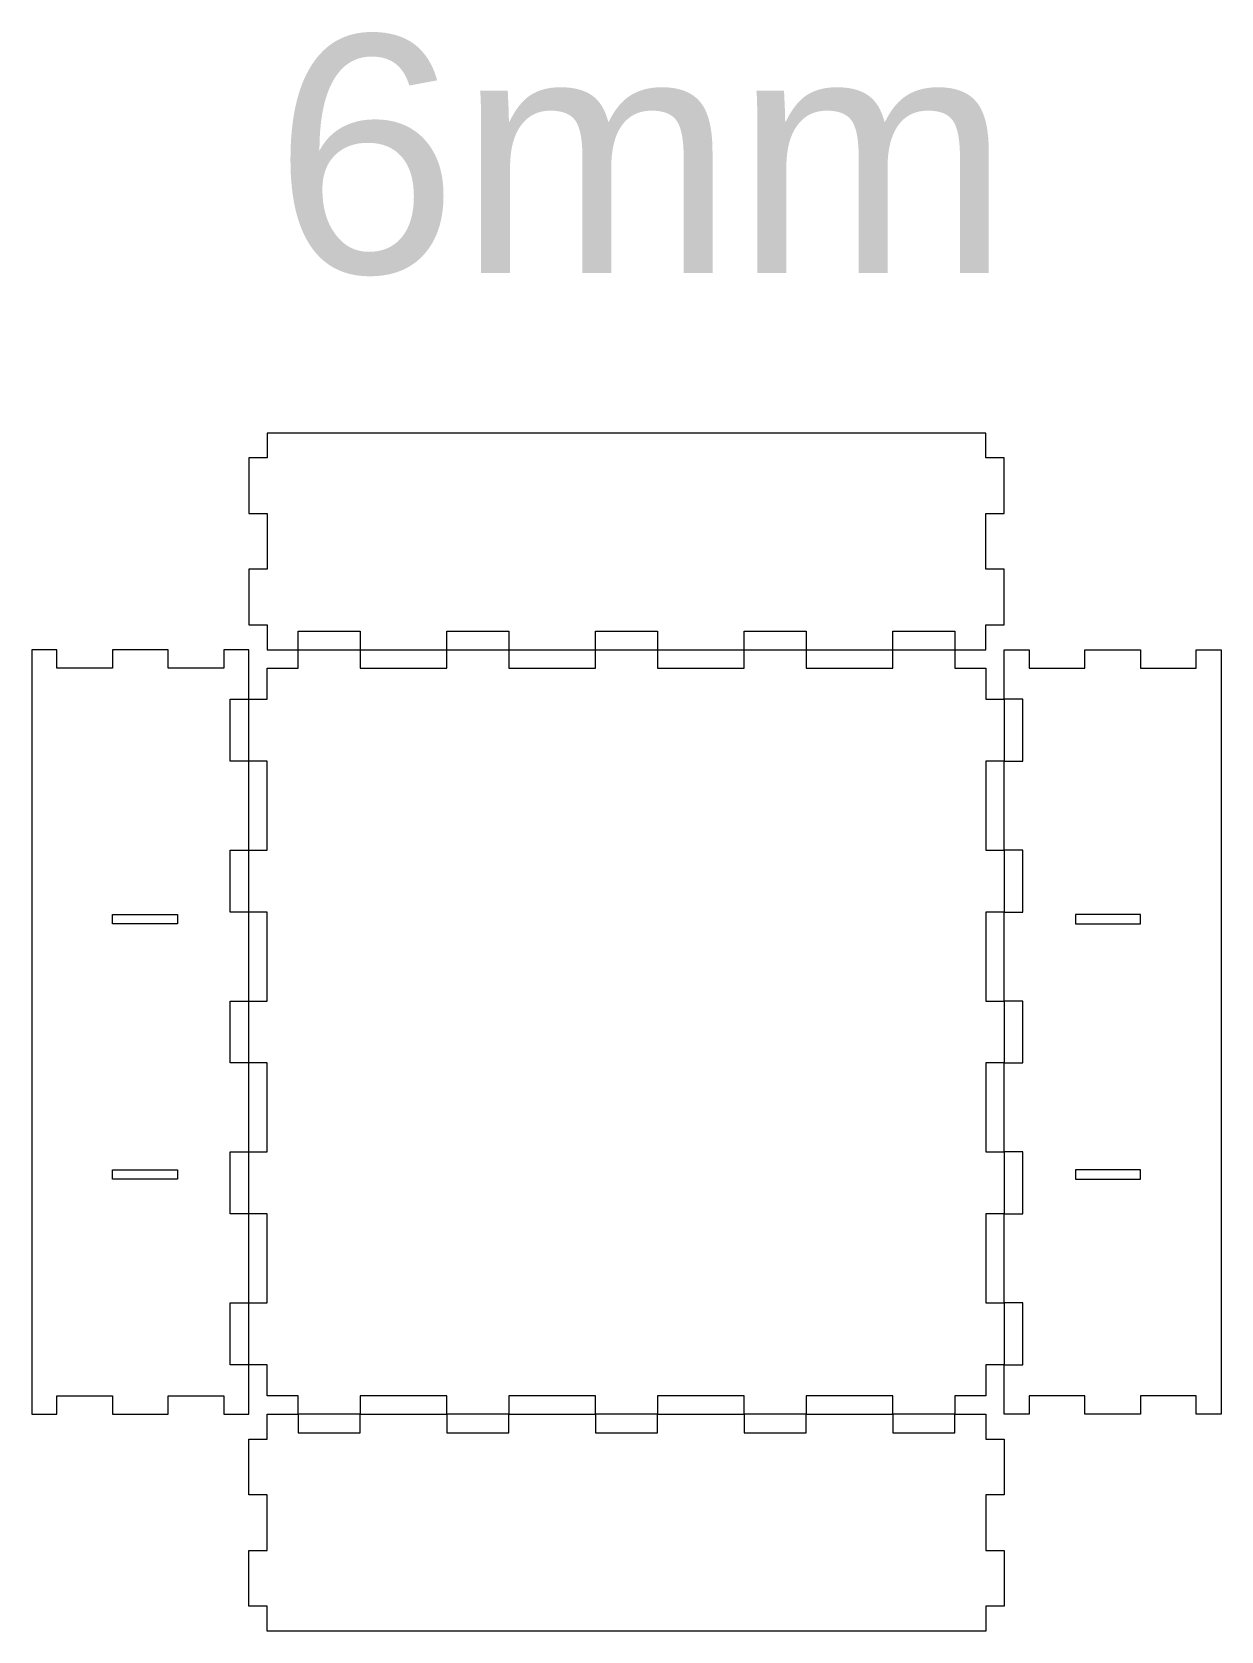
# Model space of a CAD drawing. Header units: millimetres. Extents: x -489 to 490, y -557 to 259.
# Drawn here: x -489 to -105, y -258 to 259 of the extents above; entities that cross this region are included whole.
import ezdxf

# ---------------------------------------------------------------- set-up
doc = ezdxf.new("R2010")
doc.units = ezdxf.units.MM
doc.header["$MEASUREMENT"] = 0
doc.layers.add('Layer 1', color=7, linetype='Continuous')
doc.styles.add('0', font='arial.ttf', dxfattribs={"height": 1})

msp = doc.modelspace()

# ---------------------------------------------------------------- linework, layer by layer
at = {"layer": 'Layer 1', "color": 230, "lineweight": 20}
for points, knots in [([(-174.7886, 121.3504), (-174.7886, 121.3504), (-174.7886, 103.3504), (-174.7886, 103.3504), (-174.7886, 103.3504), (-174.7886, 103.3504), (-180.7886, 103.3504), (-180.7886, 103.3504), (-180.7886, 103.3504), (-180.7886, 103.3504), (-180.7886, 85.3504), (-180.7886, 85.3504), (-180.7886, 85.3504), (-180.7886, 85.3504), (-174.7886, 85.3504), (-174.7886, 85.3504), (-174.7886, 85.3504), (-174.7886, 85.3504), (-174.7886, 67.3504), (-174.7886, 67.3504), (-174.7886, 67.3504), (-174.7886, 67.3504), (-180.7886, 67.3504), (-180.7886, 67.3504), (-180.7886, 67.3504), (-180.7886, 67.3504), (-180.7886, 59.3504), (-180.7886, 59.3504), (-180.7886, 59.3504), (-180.7886, 59.3504), (-190.7886, 59.3504), (-190.7886, 59.3504), (-190.7886, 59.3504), (-190.7886, 59.3504), (-190.7886, 65.3504), (-190.7886, 65.3504), (-190.7886, 65.3504), (-190.7886, 65.3504), (-210.7886, 65.3504), (-210.7886, 65.3504), (-210.7886, 65.3504), (-210.7886, 65.3504), (-210.7886, 59.3504), (-210.7886, 59.3504), (-210.7886, 59.3504), (-210.7886, 59.3504), (-238.7886, 59.3504), (-238.7886, 59.3504), (-238.7886, 59.3504), (-238.7886, 59.3504), (-238.7886, 65.3504), (-238.7886, 65.3504), (-238.7886, 65.3504), (-238.7886, 65.3504), (-258.7886, 65.3504), (-258.7886, 65.3504), (-258.7886, 65.3504), (-258.7886, 65.3504), (-258.7886, 59.3504), (-258.7886, 59.3504), (-258.7886, 59.3504), (-258.7886, 59.3504), (-286.7886, 59.3504), (-286.7886, 59.3504), (-286.7886, 59.3504), (-286.7886, 59.3504), (-286.7886, 65.3504), (-286.7886, 65.3504), (-286.7886, 65.3504), (-286.7886, 65.3504), (-306.7886, 65.3504), (-306.7886, 65.3504), (-306.7886, 65.3504), (-306.7886, 65.3504), (-306.7886, 59.3504), (-306.7886, 59.3504), (-306.7886, 59.3504), (-306.7886, 59.3504), (-334.7886, 59.3504), (-334.7886, 59.3504), (-334.7886, 59.3504), (-334.7886, 59.3504), (-334.7886, 65.3504), (-334.7886, 65.3504), (-334.7886, 65.3504), (-334.7886, 65.3504), (-354.7886, 65.3504), (-354.7886, 65.3504), (-354.7886, 65.3504), (-354.7886, 65.3504), (-354.7886, 59.3504), (-354.7886, 59.3504), (-354.7886, 59.3504), (-354.7886, 59.3504), (-382.7886, 59.3504), (-382.7886, 59.3504), (-382.7886, 59.3504), (-382.7886, 59.3504), (-382.7886, 65.3504), (-382.7886, 65.3504), (-382.7886, 65.3504), (-382.7886, 65.3504), (-402.7886, 65.3504), (-402.7886, 65.3504), (-402.7886, 65.3504), (-402.7886, 65.3504), (-402.7886, 59.3504), (-402.7886, 59.3504), (-402.7886, 59.3504), (-402.7886, 59.3504), (-412.7886, 59.3504), (-412.7886, 59.3504), (-412.7886, 59.3504), (-412.7886, 59.3504), (-412.7886, 67.3504), (-412.7886, 67.3504), (-412.7886, 67.3504), (-412.7886, 67.3504), (-418.7886, 67.3504), (-418.7886, 67.3504), (-418.7886, 67.3504), (-418.7886, 67.3504), (-418.7886, 85.3504), (-418.7886, 85.3504), (-418.7886, 85.3504), (-418.7886, 85.3504), (-412.7886, 85.3504), (-412.7886, 85.3504), (-412.7886, 85.3504), (-412.7886, 85.3504), (-412.7886, 103.3504), (-412.7886, 103.3504), (-412.7886, 103.3504), (-412.7886, 103.3504), (-418.7886, 103.3504), (-418.7886, 103.3504), (-418.7886, 103.3504), (-418.7886, 103.3504), (-418.7886, 121.3504), (-418.7886, 121.3504), (-418.7886, 121.3504), (-418.7886, 121.3504), (-412.7886, 121.3504), (-412.7886, 121.3504), (-412.7886, 121.3504), (-412.7886, 121.3504), (-412.7886, 129.3504), (-412.7886, 129.3504), (-412.7886, 129.3504), (-412.7886, 129.3504), (-180.7886, 129.3504), (-180.7886, 129.3504), (-180.7886, 129.3504), (-180.7886, 129.3504), (-180.7886, 121.3504), (-180.7886, 121.3504), (-180.7886, 121.3504), (-180.7886, 121.3504), (-174.7886, 121.3504), (-174.7886, 121.3504)], [0, 0, 0, 0, 0.02439024, 0.02439024, 0.02439024, 0.02439024, 0.04878049, 0.04878049, 0.04878049, 0.04878049, 0.07317073, 0.07317073, 0.07317073, 0.07317073, 0.09756098, 0.09756098, 0.09756098, 0.09756098, 0.12195122, 0.12195122, 0.12195122, 0.12195122, 0.14634146, 0.14634146, 0.14634146, 0.14634146, 0.17073171, 0.17073171, 0.17073171, 0.17073171, 0.19512195, 0.19512195, 0.19512195, 0.19512195, 0.2195122, 0.2195122, 0.2195122, 0.2195122, 0.24390244, 0.24390244, 0.24390244, 0.24390244, 0.26829268, 0.26829268, 0.26829268, 0.26829268, 0.29268293, 0.29268293, 0.29268293, 0.29268293, 0.31707317, 0.31707317, 0.31707317, 0.31707317, 0.34146341, 0.34146341, 0.34146341, 0.34146341, 0.36585366, 0.36585366, 0.36585366, 0.36585366, 0.3902439, 0.3902439, 0.3902439, 0.3902439, 0.41463415, 0.41463415, 0.41463415, 0.41463415, 0.43902439, 0.43902439, 0.43902439, 0.43902439, 0.46341463, 0.46341463, 0.46341463, 0.46341463, 0.48780488, 0.48780488, 0.48780488, 0.48780488, 0.51219512, 0.51219512, 0.51219512, 0.51219512, 0.53658537, 0.53658537, 0.53658537, 0.53658537, 0.56097561, 0.56097561, 0.56097561, 0.56097561, 0.58536585, 0.58536585, 0.58536585, 0.58536585, 0.6097561, 0.6097561, 0.6097561, 0.6097561, 0.63414634, 0.63414634, 0.63414634, 0.63414634, 0.65853659, 0.65853659, 0.65853659, 0.65853659, 0.68292683, 0.68292683, 0.68292683, 0.68292683, 0.70731707, 0.70731707, 0.70731707, 0.70731707, 0.73170732, 0.73170732, 0.73170732, 0.73170732, 0.75609756, 0.75609756, 0.75609756, 0.75609756, 0.7804878, 0.7804878, 0.7804878, 0.7804878, 0.80487805, 0.80487805, 0.80487805, 0.80487805, 0.82926829, 0.82926829, 0.82926829, 0.82926829, 0.85365854, 0.85365854, 0.85365854, 0.85365854, 0.87804878, 0.87804878, 0.87804878, 0.87804878, 0.90243902, 0.90243902, 0.90243902, 0.90243902, 0.92682927, 0.92682927, 0.92682927, 0.92682927, 0.95121951, 0.95121951, 0.95121951, 0.95121951, 1, 1, 1, 1]), ([(-488.7886, -187.6496), (-488.7886, -187.6496), (-488.7886, 59.3504), (-488.7886, 59.3504), (-488.7886, 59.3504), (-488.7886, 59.3504), (-480.7886, 59.3504), (-480.7886, 59.3504), (-480.7886, 59.3504), (-480.7886, 59.3504), (-480.7886, 53.3504), (-480.7886, 53.3504), (-480.7886, 53.3504), (-480.7886, 53.3504), (-462.7886, 53.3504), (-462.7886, 53.3504), (-462.7886, 53.3504), (-462.7886, 53.3504), (-462.7886, 59.3504), (-462.7886, 59.3504), (-462.7886, 59.3504), (-462.7886, 59.3504), (-444.7886, 59.3504), (-444.7886, 59.3504), (-444.7886, 59.3504), (-444.7886, 59.3504), (-444.7886, 53.3504), (-444.7886, 53.3504), (-444.7886, 53.3504), (-444.7886, 53.3504), (-426.7886, 53.3504), (-426.7886, 53.3504), (-426.7886, 53.3504), (-426.7886, 53.3504), (-426.7886, 59.3504), (-426.7886, 59.3504), (-426.7886, 59.3504), (-426.7886, 59.3504), (-418.7886, 59.3504), (-418.7886, 59.3504), (-418.7886, 59.3504), (-418.7886, 59.3504), (-418.7886, 43.3504), (-418.7886, 43.3504), (-418.7886, 43.3504), (-418.7886, 43.3504), (-424.7886, 43.3504), (-424.7886, 43.3504), (-424.7886, 43.3504), (-424.7886, 43.3504), (-424.7886, 23.3504), (-424.7886, 23.3504), (-424.7886, 23.3504), (-424.7886, 23.3504), (-418.7886, 23.3504), (-418.7886, 23.3504), (-418.7886, 23.3504), (-418.7886, 23.3504), (-418.7886, -5.3996), (-418.7886, -5.3996), (-418.7886, -5.3996), (-418.7886, -5.3996), (-424.7886, -5.3996), (-424.7886, -5.3996), (-424.7886, -5.3996), (-424.7886, -5.3996), (-424.7886, -25.3996), (-424.7886, -25.3996), (-424.7886, -25.3996), (-424.7886, -25.3996), (-418.7886, -25.3996), (-418.7886, -25.3996), (-418.7886, -25.3996), (-418.7886, -25.3996), (-418.7886, -54.1496), (-418.7886, -54.1496), (-418.7886, -54.1496), (-418.7886, -54.1496), (-424.7886, -54.1496), (-424.7886, -54.1496), (-424.7886, -54.1496), (-424.7886, -54.1496), (-424.7886, -74.1496), (-424.7886, -74.1496), (-424.7886, -74.1496), (-424.7886, -74.1496), (-418.7886, -74.1496), (-418.7886, -74.1496), (-418.7886, -74.1496), (-418.7886, -74.1496), (-418.7886, -102.8996), (-418.7886, -102.8996), (-418.7886, -102.8996), (-418.7886, -102.8996), (-424.7886, -102.8996), (-424.7886, -102.8996), (-424.7886, -102.8996), (-424.7886, -102.8996), (-424.7886, -122.8996), (-424.7886, -122.8996), (-424.7886, -122.8996), (-424.7886, -122.8996), (-418.7886, -122.8996), (-418.7886, -122.8996), (-418.7886, -122.8996), (-418.7886, -122.8996), (-418.7886, -151.6496), (-418.7886, -151.6496), (-418.7886, -151.6496), (-418.7886, -151.6496), (-424.7886, -151.6496), (-424.7886, -151.6496), (-424.7886, -151.6496), (-424.7886, -151.6496), (-424.7886, -171.6496), (-424.7886, -171.6496), (-424.7886, -171.6496), (-424.7886, -171.6496), (-418.7886, -171.6496), (-418.7886, -171.6496), (-418.7886, -171.6496), (-418.7886, -171.6496), (-418.7886, -187.6496), (-418.7886, -187.6496), (-418.7886, -187.6496), (-418.7886, -187.6496), (-426.7886, -187.6496), (-426.7886, -187.6496), (-426.7886, -187.6496), (-426.7886, -187.6496), (-426.7886, -181.6496), (-426.7886, -181.6496), (-426.7886, -181.6496), (-426.7886, -181.6496), (-444.7886, -181.6496), (-444.7886, -181.6496), (-444.7886, -181.6496), (-444.7886, -181.6496), (-444.7886, -187.6496), (-444.7886, -187.6496), (-444.7886, -187.6496), (-444.7886, -187.6496), (-462.7886, -187.6496), (-462.7886, -187.6496), (-462.7886, -187.6496), (-462.7886, -187.6496), (-462.7886, -181.6496), (-462.7886, -181.6496), (-462.7886, -181.6496), (-462.7886, -181.6496), (-480.7886, -181.6496), (-480.7886, -181.6496), (-480.7886, -181.6496), (-480.7886, -181.6496), (-480.7886, -187.6496), (-480.7886, -187.6496), (-480.7886, -187.6496), (-480.7886, -187.6496), (-488.7886, -187.6496), (-488.7886, -187.6496)], [0, 0, 0, 0, 0.02439024, 0.02439024, 0.02439024, 0.02439024, 0.04878049, 0.04878049, 0.04878049, 0.04878049, 0.07317073, 0.07317073, 0.07317073, 0.07317073, 0.09756098, 0.09756098, 0.09756098, 0.09756098, 0.12195122, 0.12195122, 0.12195122, 0.12195122, 0.14634146, 0.14634146, 0.14634146, 0.14634146, 0.17073171, 0.17073171, 0.17073171, 0.17073171, 0.19512195, 0.19512195, 0.19512195, 0.19512195, 0.2195122, 0.2195122, 0.2195122, 0.2195122, 0.24390244, 0.24390244, 0.24390244, 0.24390244, 0.26829268, 0.26829268, 0.26829268, 0.26829268, 0.29268293, 0.29268293, 0.29268293, 0.29268293, 0.31707317, 0.31707317, 0.31707317, 0.31707317, 0.34146341, 0.34146341, 0.34146341, 0.34146341, 0.36585366, 0.36585366, 0.36585366, 0.36585366, 0.3902439, 0.3902439, 0.3902439, 0.3902439, 0.41463415, 0.41463415, 0.41463415, 0.41463415, 0.43902439, 0.43902439, 0.43902439, 0.43902439, 0.46341463, 0.46341463, 0.46341463, 0.46341463, 0.48780488, 0.48780488, 0.48780488, 0.48780488, 0.51219512, 0.51219512, 0.51219512, 0.51219512, 0.53658537, 0.53658537, 0.53658537, 0.53658537, 0.56097561, 0.56097561, 0.56097561, 0.56097561, 0.58536585, 0.58536585, 0.58536585, 0.58536585, 0.6097561, 0.6097561, 0.6097561, 0.6097561, 0.63414634, 0.63414634, 0.63414634, 0.63414634, 0.65853659, 0.65853659, 0.65853659, 0.65853659, 0.68292683, 0.68292683, 0.68292683, 0.68292683, 0.70731707, 0.70731707, 0.70731707, 0.70731707, 0.73170732, 0.73170732, 0.73170732, 0.73170732, 0.75609756, 0.75609756, 0.75609756, 0.75609756, 0.7804878, 0.7804878, 0.7804878, 0.7804878, 0.80487805, 0.80487805, 0.80487805, 0.80487805, 0.82926829, 0.82926829, 0.82926829, 0.82926829, 0.85365854, 0.85365854, 0.85365854, 0.85365854, 0.87804878, 0.87804878, 0.87804878, 0.87804878, 0.90243902, 0.90243902, 0.90243902, 0.90243902, 0.92682927, 0.92682927, 0.92682927, 0.92682927, 0.95121951, 0.95121951, 0.95121951, 0.95121951, 1, 1, 1, 1]), ([(-174.7886, 23.3504), (-174.7886, 23.3504), (-174.7886, 43.3504), (-174.7886, 43.3504), (-174.7886, 43.3504), (-174.7886, 43.3504), (-180.7886, 43.3504), (-180.7886, 43.3504), (-180.7886, 43.3504), (-180.7886, 43.3504), (-180.7886, 53.3504), (-180.7886, 53.3504), (-180.7886, 53.3504), (-180.7886, 53.3504), (-190.7886, 53.3504), (-190.7886, 53.3504), (-190.7886, 53.3504), (-190.7886, 53.3504), (-190.7886, 59.3504), (-190.7886, 59.3504), (-190.7886, 59.3504), (-190.7886, 59.3504), (-210.7886, 59.3504), (-210.7886, 59.3504), (-210.7886, 59.3504), (-210.7886, 59.3504), (-210.7886, 53.3504), (-210.7886, 53.3504), (-210.7886, 53.3504), (-210.7886, 53.3504), (-238.7886, 53.3504), (-238.7886, 53.3504), (-238.7886, 53.3504), (-238.7886, 53.3504), (-238.7886, 59.3504), (-238.7886, 59.3504), (-238.7886, 59.3504), (-238.7886, 59.3504), (-258.7886, 59.3504), (-258.7886, 59.3504), (-258.7886, 59.3504), (-258.7886, 59.3504), (-258.7886, 53.3504), (-258.7886, 53.3504), (-258.7886, 53.3504), (-258.7886, 53.3504), (-286.7886, 53.3504), (-286.7886, 53.3504), (-286.7886, 53.3504), (-286.7886, 53.3504), (-286.7886, 59.3504), (-286.7886, 59.3504), (-286.7886, 59.3504), (-286.7886, 59.3504), (-306.7886, 59.3504), (-306.7886, 59.3504), (-306.7886, 59.3504), (-306.7886, 59.3504), (-306.7886, 53.3504), (-306.7886, 53.3504), (-306.7886, 53.3504), (-306.7886, 53.3504), (-334.7886, 53.3504), (-334.7886, 53.3504), (-334.7886, 53.3504), (-334.7886, 53.3504), (-334.7886, 59.3504), (-334.7886, 59.3504), (-334.7886, 59.3504), (-334.7886, 59.3504), (-354.7886, 59.3504), (-354.7886, 59.3504), (-354.7886, 59.3504), (-354.7886, 59.3504), (-354.7886, 53.3504), (-354.7886, 53.3504), (-354.7886, 53.3504), (-354.7886, 53.3504), (-382.7886, 53.3504), (-382.7886, 53.3504), (-382.7886, 53.3504), (-382.7886, 53.3504), (-382.7886, 59.3504), (-382.7886, 59.3504), (-382.7886, 59.3504), (-382.7886, 59.3504), (-402.7886, 59.3504), (-402.7886, 59.3504), (-402.7886, 59.3504), (-402.7886, 59.3504), (-402.7886, 53.3504), (-402.7886, 53.3504), (-402.7886, 53.3504), (-402.7886, 53.3504), (-412.7886, 53.3504), (-412.7886, 53.3504), (-412.7886, 53.3504), (-412.7886, 53.3504), (-412.7886, 43.3504), (-412.7886, 43.3504), (-412.7886, 43.3504), (-412.7886, 43.3504), (-418.7886, 43.3504), (-418.7886, 43.3504), (-418.7886, 43.3504), (-418.7886, 43.3504), (-418.7886, 23.3504), (-418.7886, 23.3504), (-418.7886, 23.3504), (-418.7886, 23.3504), (-412.7886, 23.3504), (-412.7886, 23.3504), (-412.7886, 23.3504), (-412.7886, 23.3504), (-412.7886, -5.3996), (-412.7886, -5.3996), (-412.7886, -5.3996), (-412.7886, -5.3996), (-418.7886, -5.3996), (-418.7886, -5.3996), (-418.7886, -5.3996), (-418.7886, -5.3996), (-418.7886, -25.3996), (-418.7886, -25.3996), (-418.7886, -25.3996), (-418.7886, -25.3996), (-412.7886, -25.3996), (-412.7886, -25.3996), (-412.7886, -25.3996), (-412.7886, -25.3996), (-412.7886, -54.1496), (-412.7886, -54.1496), (-412.7886, -54.1496), (-412.7886, -54.1496), (-418.7886, -54.1496), (-418.7886, -54.1496), (-418.7886, -54.1496), (-418.7886, -54.1496), (-418.7886, -74.1496), (-418.7886, -74.1496), (-418.7886, -74.1496), (-418.7886, -74.1496), (-412.7886, -74.1496), (-412.7886, -74.1496), (-412.7886, -74.1496), (-412.7886, -74.1496), (-412.7886, -102.8996), (-412.7886, -102.8996), (-412.7886, -102.8996), (-412.7886, -102.8996), (-418.7886, -102.8996), (-418.7886, -102.8996), (-418.7886, -102.8996), (-418.7886, -102.8996), (-418.7886, -122.8996), (-418.7886, -122.8996), (-418.7886, -122.8996), (-418.7886, -122.8996), (-412.7886, -122.8996), (-412.7886, -122.8996), (-412.7886, -122.8996), (-412.7886, -122.8996), (-412.7886, -151.6496), (-412.7886, -151.6496), (-412.7886, -151.6496), (-412.7886, -151.6496), (-418.7886, -151.6496), (-418.7886, -151.6496), (-418.7886, -151.6496), (-418.7886, -151.6496), (-418.7886, -171.6496), (-418.7886, -171.6496), (-418.7886, -171.6496), (-418.7886, -171.6496), (-412.7886, -171.6496), (-412.7886, -171.6496), (-412.7886, -171.6496), (-412.7886, -171.6496), (-412.7886, -181.6496), (-412.7886, -181.6496), (-412.7886, -181.6496), (-412.7886, -181.6496), (-402.7886, -181.6496), (-402.7886, -181.6496), (-402.7886, -181.6496), (-402.7886, -181.6496), (-402.7886, -187.6496), (-402.7886, -187.6496), (-402.7886, -187.6496), (-402.7886, -187.6496), (-382.7886, -187.6496), (-382.7886, -187.6496), (-382.7886, -187.6496), (-382.7886, -187.6496), (-382.7886, -181.6496), (-382.7886, -181.6496), (-382.7886, -181.6496), (-382.7886, -181.6496), (-354.7886, -181.6496), (-354.7886, -181.6496), (-354.7886, -181.6496), (-354.7886, -181.6496), (-354.7886, -187.6496), (-354.7886, -187.6496), (-354.7886, -187.6496), (-354.7886, -187.6496), (-334.7886, -187.6496), (-334.7886, -187.6496), (-334.7886, -187.6496), (-334.7886, -187.6496), (-334.7886, -181.6496), (-334.7886, -181.6496), (-334.7886, -181.6496), (-334.7886, -181.6496), (-306.7886, -181.6496), (-306.7886, -181.6496), (-306.7886, -181.6496), (-306.7886, -181.6496), (-306.7886, -187.6496), (-306.7886, -187.6496), (-306.7886, -187.6496), (-306.7886, -187.6496), (-286.7886, -187.6496), (-286.7886, -187.6496), (-286.7886, -187.6496), (-286.7886, -187.6496), (-286.7886, -181.6496), (-286.7886, -181.6496), (-286.7886, -181.6496), (-286.7886, -181.6496), (-258.7886, -181.6496), (-258.7886, -181.6496), (-258.7886, -181.6496), (-258.7886, -181.6496), (-258.7886, -187.6496), (-258.7886, -187.6496), (-258.7886, -187.6496), (-258.7886, -187.6496), (-238.7886, -187.6496), (-238.7886, -187.6496), (-238.7886, -187.6496), (-238.7886, -187.6496), (-238.7886, -181.6496), (-238.7886, -181.6496), (-238.7886, -181.6496), (-238.7886, -181.6496), (-210.7886, -181.6496), (-210.7886, -181.6496), (-210.7886, -181.6496), (-210.7886, -181.6496), (-210.7886, -187.6496), (-210.7886, -187.6496), (-210.7886, -187.6496), (-210.7886, -187.6496), (-190.7886, -187.6496), (-190.7886, -187.6496), (-190.7886, -187.6496), (-190.7886, -187.6496), (-190.7886, -181.6496), (-190.7886, -181.6496), (-190.7886, -181.6496), (-190.7886, -181.6496), (-180.7886, -181.6496), (-180.7886, -181.6496), (-180.7886, -181.6496), (-180.7886, -181.6496), (-180.7886, -171.6496), (-180.7886, -171.6496), (-180.7886, -171.6496), (-180.7886, -171.6496), (-174.7886, -171.6496), (-174.7886, -171.6496), (-174.7886, -171.6496), (-174.7886, -171.6496), (-174.7886, -151.6496), (-174.7886, -151.6496), (-174.7886, -151.6496), (-174.7886, -151.6496), (-180.7886, -151.6496), (-180.7886, -151.6496), (-180.7886, -151.6496), (-180.7886, -151.6496), (-180.7886, -122.8996), (-180.7886, -122.8996), (-180.7886, -122.8996), (-180.7886, -122.8996), (-174.7886, -122.8996), (-174.7886, -122.8996), (-174.7886, -122.8996), (-174.7886, -122.8996), (-174.7886, -102.8996), (-174.7886, -102.8996), (-174.7886, -102.8996), (-174.7886, -102.8996), (-180.7886, -102.8996), (-180.7886, -102.8996), (-180.7886, -102.8996), (-180.7886, -102.8996), (-180.7886, -74.1496), (-180.7886, -74.1496), (-180.7886, -74.1496), (-180.7886, -74.1496), (-174.7886, -74.1496), (-174.7886, -74.1496), (-174.7886, -74.1496), (-174.7886, -74.1496), (-174.7886, -54.1496), (-174.7886, -54.1496), (-174.7886, -54.1496), (-174.7886, -54.1496), (-180.7886, -54.1496), (-180.7886, -54.1496), (-180.7886, -54.1496), (-180.7886, -54.1496), (-180.7886, -25.3996), (-180.7886, -25.3996), (-180.7886, -25.3996), (-180.7886, -25.3996), (-174.7886, -25.3996), (-174.7886, -25.3996), (-174.7886, -25.3996), (-174.7886, -25.3996), (-174.7886, -5.3996), (-174.7886, -5.3996), (-174.7886, -5.3996), (-174.7886, -5.3996), (-180.7886, -5.3996), (-180.7886, -5.3996), (-180.7886, -5.3996), (-180.7886, -5.3996), (-180.7886, 23.3504), (-180.7886, 23.3504), (-180.7886, 23.3504), (-180.7886, 23.3504), (-174.7886, 23.3504), (-174.7886, 23.3504)], [0, 0, 0, 0, 0.01176471, 0.01176471, 0.01176471, 0.01176471, 0.02352941, 0.02352941, 0.02352941, 0.02352941, 0.03529412, 0.03529412, 0.03529412, 0.03529412, 0.04705882, 0.04705882, 0.04705882, 0.04705882, 0.05882353, 0.05882353, 0.05882353, 0.05882353, 0.07058824, 0.07058824, 0.07058824, 0.07058824, 0.08235294, 0.08235294, 0.08235294, 0.08235294, 0.09411765, 0.09411765, 0.09411765, 0.09411765, 0.10588235, 0.10588235, 0.10588235, 0.10588235, 0.11764706, 0.11764706, 0.11764706, 0.11764706, 0.12941176, 0.12941176, 0.12941176, 0.12941176, 0.14117647, 0.14117647, 0.14117647, 0.14117647, 0.15294118, 0.15294118, 0.15294118, 0.15294118, 0.16470588, 0.16470588, 0.16470588, 0.16470588, 0.17647059, 0.17647059, 0.17647059, 0.17647059, 0.18823529, 0.18823529, 0.18823529, 0.18823529, 0.2, 0.2, 0.2, 0.2, 0.21176471, 0.21176471, 0.21176471, 0.21176471, 0.22352941, 0.22352941, 0.22352941, 0.22352941, 0.23529412, 0.23529412, 0.23529412, 0.23529412, 0.24705882, 0.24705882, 0.24705882, 0.24705882, 0.25882353, 0.25882353, 0.25882353, 0.25882353, 0.27058824, 0.27058824, 0.27058824, 0.27058824, 0.28235294, 0.28235294, 0.28235294, 0.28235294, 0.29411765, 0.29411765, 0.29411765, 0.29411765, 0.30588235, 0.30588235, 0.30588235, 0.30588235, 0.31764706, 0.31764706, 0.31764706, 0.31764706, 0.32941176, 0.32941176, 0.32941176, 0.32941176, 0.34117647, 0.34117647, 0.34117647, 0.34117647, 0.35294118, 0.35294118, 0.35294118, 0.35294118, 0.36470588, 0.36470588, 0.36470588, 0.36470588, 0.37647059, 0.37647059, 0.37647059, 0.37647059, 0.38823529, 0.38823529, 0.38823529, 0.38823529, 0.4, 0.4, 0.4, 0.4, 0.41176471, 0.41176471, 0.41176471, 0.41176471, 0.42352941, 0.42352941, 0.42352941, 0.42352941, 0.43529412, 0.43529412, 0.43529412, 0.43529412, 0.44705882, 0.44705882, 0.44705882, 0.44705882, 0.45882353, 0.45882353, 0.45882353, 0.45882353, 0.47058824, 0.47058824, 0.47058824, 0.47058824, 0.48235294, 0.48235294, 0.48235294, 0.48235294, 0.49411765, 0.49411765, 0.49411765, 0.49411765, 0.50588235, 0.50588235, 0.50588235, 0.50588235, 0.51764706, 0.51764706, 0.51764706, 0.51764706, 0.52941176, 0.52941176, 0.52941176, 0.52941176, 0.54117647, 0.54117647, 0.54117647, 0.54117647, 0.55294118, 0.55294118, 0.55294118, 0.55294118, 0.56470588, 0.56470588, 0.56470588, 0.56470588, 0.57647059, 0.57647059, 0.57647059, 0.57647059, 0.58823529, 0.58823529, 0.58823529, 0.58823529, 0.6, 0.6, 0.6, 0.6, 0.61176471, 0.61176471, 0.61176471, 0.61176471, 0.62352941, 0.62352941, 0.62352941, 0.62352941, 0.63529412, 0.63529412, 0.63529412, 0.63529412, 0.64705882, 0.64705882, 0.64705882, 0.64705882, 0.65882353, 0.65882353, 0.65882353, 0.65882353, 0.67058824, 0.67058824, 0.67058824, 0.67058824, 0.68235294, 0.68235294, 0.68235294, 0.68235294, 0.69411765, 0.69411765, 0.69411765, 0.69411765, 0.70588235, 0.70588235, 0.70588235, 0.70588235, 0.71764706, 0.71764706, 0.71764706, 0.71764706, 0.72941176, 0.72941176, 0.72941176, 0.72941176, 0.74117647, 0.74117647, 0.74117647, 0.74117647, 0.75294118, 0.75294118, 0.75294118, 0.75294118, 0.76470588, 0.76470588, 0.76470588, 0.76470588, 0.77647059, 0.77647059, 0.77647059, 0.77647059, 0.78823529, 0.78823529, 0.78823529, 0.78823529, 0.8, 0.8, 0.8, 0.8, 0.81176471, 0.81176471, 0.81176471, 0.81176471, 0.82352941, 0.82352941, 0.82352941, 0.82352941, 0.83529412, 0.83529412, 0.83529412, 0.83529412, 0.84705882, 0.84705882, 0.84705882, 0.84705882, 0.85882353, 0.85882353, 0.85882353, 0.85882353, 0.87058824, 0.87058824, 0.87058824, 0.87058824, 0.88235294, 0.88235294, 0.88235294, 0.88235294, 0.89411765, 0.89411765, 0.89411765, 0.89411765, 0.90588235, 0.90588235, 0.90588235, 0.90588235, 0.91764706, 0.91764706, 0.91764706, 0.91764706, 0.92941176, 0.92941176, 0.92941176, 0.92941176, 0.94117647, 0.94117647, 0.94117647, 0.94117647, 0.95294118, 0.95294118, 0.95294118, 0.95294118, 0.96470588, 0.96470588, 0.96470588, 0.96470588, 0.97647059, 0.97647059, 0.97647059, 0.97647059, 1, 1, 1, 1]), ([(-104.7886, -187.6496), (-104.7886, -187.6496), (-104.7886, 59.3504), (-104.7886, 59.3504), (-104.7886, 59.3504), (-104.7886, 59.3504), (-112.7886, 59.3504), (-112.7886, 59.3504), (-112.7886, 59.3504), (-112.7886, 59.3504), (-112.7886, 53.3504), (-112.7886, 53.3504), (-112.7886, 53.3504), (-112.7886, 53.3504), (-130.7886, 53.3504), (-130.7886, 53.3504), (-130.7886, 53.3504), (-130.7886, 53.3504), (-130.7886, 59.3504), (-130.7886, 59.3504), (-130.7886, 59.3504), (-130.7886, 59.3504), (-148.7886, 59.3504), (-148.7886, 59.3504), (-148.7886, 59.3504), (-148.7886, 59.3504), (-148.7886, 53.3504), (-148.7886, 53.3504), (-148.7886, 53.3504), (-148.7886, 53.3504), (-166.7886, 53.3504), (-166.7886, 53.3504), (-166.7886, 53.3504), (-166.7886, 53.3504), (-166.7886, 59.3504), (-166.7886, 59.3504), (-166.7886, 59.3504), (-166.7886, 59.3504), (-174.7886, 59.3504), (-174.7886, 59.3504), (-174.7886, 59.3504), (-174.7886, 59.3504), (-174.7886, 43.3504), (-174.7886, 43.3504), (-174.7886, 43.3504), (-174.7886, 43.3504), (-168.7886, 43.3504), (-168.7886, 43.3504), (-168.7886, 43.3504), (-168.7886, 43.3504), (-168.7886, 23.3504), (-168.7886, 23.3504), (-168.7886, 23.3504), (-168.7886, 23.3504), (-174.7886, 23.3504), (-174.7886, 23.3504), (-174.7886, 23.3504), (-174.7886, 23.3504), (-174.7886, -5.3996), (-174.7886, -5.3996), (-174.7886, -5.3996), (-174.7886, -5.3996), (-168.7886, -5.3996), (-168.7886, -5.3996), (-168.7886, -5.3996), (-168.7886, -5.3996), (-168.7886, -25.3996), (-168.7886, -25.3996), (-168.7886, -25.3996), (-168.7886, -25.3996), (-174.7886, -25.3996), (-174.7886, -25.3996), (-174.7886, -25.3996), (-174.7886, -25.3996), (-174.7886, -54.1496), (-174.7886, -54.1496), (-174.7886, -54.1496), (-174.7886, -54.1496), (-168.7886, -54.1496), (-168.7886, -54.1496), (-168.7886, -54.1496), (-168.7886, -54.1496), (-168.7886, -74.1496), (-168.7886, -74.1496), (-168.7886, -74.1496), (-168.7886, -74.1496), (-174.7886, -74.1496), (-174.7886, -74.1496), (-174.7886, -74.1496), (-174.7886, -74.1496), (-174.7886, -102.8996), (-174.7886, -102.8996), (-174.7886, -102.8996), (-174.7886, -102.8996), (-168.7886, -102.8996), (-168.7886, -102.8996), (-168.7886, -102.8996), (-168.7886, -102.8996), (-168.7886, -122.8996), (-168.7886, -122.8996), (-168.7886, -122.8996), (-168.7886, -122.8996), (-174.7886, -122.8996), (-174.7886, -122.8996), (-174.7886, -122.8996), (-174.7886, -122.8996), (-174.7886, -151.6496), (-174.7886, -151.6496), (-174.7886, -151.6496), (-174.7886, -151.6496), (-168.7886, -151.6496), (-168.7886, -151.6496), (-168.7886, -151.6496), (-168.7886, -151.6496), (-168.7886, -171.6496), (-168.7886, -171.6496), (-168.7886, -171.6496), (-168.7886, -171.6496), (-174.7886, -171.6496), (-174.7886, -171.6496), (-174.7886, -171.6496), (-174.7886, -171.6496), (-174.7886, -187.6496), (-174.7886, -187.6496), (-174.7886, -187.6496), (-174.7886, -187.6496), (-166.7886, -187.6496), (-166.7886, -187.6496), (-166.7886, -187.6496), (-166.7886, -187.6496), (-166.7886, -181.6496), (-166.7886, -181.6496), (-166.7886, -181.6496), (-166.7886, -181.6496), (-148.7886, -181.6496), (-148.7886, -181.6496), (-148.7886, -181.6496), (-148.7886, -181.6496), (-148.7886, -187.6496), (-148.7886, -187.6496), (-148.7886, -187.6496), (-148.7886, -187.6496), (-130.7886, -187.6496), (-130.7886, -187.6496), (-130.7886, -187.6496), (-130.7886, -187.6496), (-130.7886, -181.6496), (-130.7886, -181.6496), (-130.7886, -181.6496), (-130.7886, -181.6496), (-112.7886, -181.6496), (-112.7886, -181.6496), (-112.7886, -181.6496), (-112.7886, -181.6496), (-112.7886, -187.6496), (-112.7886, -187.6496), (-112.7886, -187.6496), (-112.7886, -187.6496), (-104.7886, -187.6496), (-104.7886, -187.6496)], [0, 0, 0, 0, 0.02439024, 0.02439024, 0.02439024, 0.02439024, 0.04878049, 0.04878049, 0.04878049, 0.04878049, 0.07317073, 0.07317073, 0.07317073, 0.07317073, 0.09756098, 0.09756098, 0.09756098, 0.09756098, 0.12195122, 0.12195122, 0.12195122, 0.12195122, 0.14634146, 0.14634146, 0.14634146, 0.14634146, 0.17073171, 0.17073171, 0.17073171, 0.17073171, 0.19512195, 0.19512195, 0.19512195, 0.19512195, 0.2195122, 0.2195122, 0.2195122, 0.2195122, 0.24390244, 0.24390244, 0.24390244, 0.24390244, 0.26829268, 0.26829268, 0.26829268, 0.26829268, 0.29268293, 0.29268293, 0.29268293, 0.29268293, 0.31707317, 0.31707317, 0.31707317, 0.31707317, 0.34146341, 0.34146341, 0.34146341, 0.34146341, 0.36585366, 0.36585366, 0.36585366, 0.36585366, 0.3902439, 0.3902439, 0.3902439, 0.3902439, 0.41463415, 0.41463415, 0.41463415, 0.41463415, 0.43902439, 0.43902439, 0.43902439, 0.43902439, 0.46341463, 0.46341463, 0.46341463, 0.46341463, 0.48780488, 0.48780488, 0.48780488, 0.48780488, 0.51219512, 0.51219512, 0.51219512, 0.51219512, 0.53658537, 0.53658537, 0.53658537, 0.53658537, 0.56097561, 0.56097561, 0.56097561, 0.56097561, 0.58536585, 0.58536585, 0.58536585, 0.58536585, 0.6097561, 0.6097561, 0.6097561, 0.6097561, 0.63414634, 0.63414634, 0.63414634, 0.63414634, 0.65853659, 0.65853659, 0.65853659, 0.65853659, 0.68292683, 0.68292683, 0.68292683, 0.68292683, 0.70731707, 0.70731707, 0.70731707, 0.70731707, 0.73170732, 0.73170732, 0.73170732, 0.73170732, 0.75609756, 0.75609756, 0.75609756, 0.75609756, 0.7804878, 0.7804878, 0.7804878, 0.7804878, 0.80487805, 0.80487805, 0.80487805, 0.80487805, 0.82926829, 0.82926829, 0.82926829, 0.82926829, 0.85365854, 0.85365854, 0.85365854, 0.85365854, 0.87804878, 0.87804878, 0.87804878, 0.87804878, 0.90243902, 0.90243902, 0.90243902, 0.90243902, 0.92682927, 0.92682927, 0.92682927, 0.92682927, 0.95121951, 0.95121951, 0.95121951, 0.95121951, 1, 1, 1, 1]), ([(-441.7886, -26.1496), (-441.7886, -26.1496), (-462.7886, -26.1496), (-462.7886, -26.1496), (-462.7886, -26.1496), (-462.7886, -26.1496), (-462.7886, -29.1496), (-462.7886, -29.1496), (-462.7886, -29.1496), (-462.7886, -29.1496), (-441.7886, -29.1496), (-441.7886, -29.1496), (-441.7886, -29.1496), (-441.7886, -29.1496), (-441.7886, -26.1496), (-441.7886, -26.1496)], [0, 0, 0, 0, 0.2, 0.2, 0.2, 0.2, 0.4, 0.4, 0.4, 0.4, 0.6, 0.6, 0.6, 0.6, 1, 1, 1, 1]), ([(-151.7886, -26.1496), (-151.7886, -26.1496), (-130.7886, -26.1496), (-130.7886, -26.1496), (-130.7886, -26.1496), (-130.7886, -26.1496), (-130.7886, -29.1496), (-130.7886, -29.1496), (-130.7886, -29.1496), (-130.7886, -29.1496), (-151.7886, -29.1496), (-151.7886, -29.1496), (-151.7886, -29.1496), (-151.7886, -29.1496), (-151.7886, -26.1496), (-151.7886, -26.1496)], [0, 0, 0, 0, 0.2, 0.2, 0.2, 0.2, 0.4, 0.4, 0.4, 0.4, 0.6, 0.6, 0.6, 0.6, 1, 1, 1, 1]), ([(-441.7886, -108.6496), (-441.7886, -108.6496), (-462.7886, -108.6496), (-462.7886, -108.6496), (-462.7886, -108.6496), (-462.7886, -108.6496), (-462.7886, -111.6496), (-462.7886, -111.6496), (-462.7886, -111.6496), (-462.7886, -111.6496), (-441.7886, -111.6496), (-441.7886, -111.6496), (-441.7886, -111.6496), (-441.7886, -111.6496), (-441.7886, -108.6496), (-441.7886, -108.6496)], [0, 0, 0, 0, 0.2, 0.2, 0.2, 0.2, 0.4, 0.4, 0.4, 0.4, 0.6, 0.6, 0.6, 0.6, 1, 1, 1, 1]), ([(-151.7886, -108.6496), (-151.7886, -108.6496), (-130.7886, -108.6496), (-130.7886, -108.6496), (-130.7886, -108.6496), (-130.7886, -108.6496), (-130.7886, -111.6496), (-130.7886, -111.6496), (-130.7886, -111.6496), (-130.7886, -111.6496), (-151.7886, -111.6496), (-151.7886, -111.6496), (-151.7886, -111.6496), (-151.7886, -111.6496), (-151.7886, -108.6496), (-151.7886, -108.6496)], [0, 0, 0, 0, 0.2, 0.2, 0.2, 0.2, 0.4, 0.4, 0.4, 0.4, 0.6, 0.6, 0.6, 0.6, 1, 1, 1, 1]), ([(-174.7886, -249.6496), (-174.7886, -249.6496), (-174.7886, -231.6496), (-174.7886, -231.6496), (-174.7886, -231.6496), (-174.7886, -231.6496), (-180.7886, -231.6496), (-180.7886, -231.6496), (-180.7886, -231.6496), (-180.7886, -231.6496), (-180.7886, -213.6496), (-180.7886, -213.6496), (-180.7886, -213.6496), (-180.7886, -213.6496), (-174.7886, -213.6496), (-174.7886, -213.6496), (-174.7886, -213.6496), (-174.7886, -213.6496), (-174.7886, -195.6496), (-174.7886, -195.6496), (-174.7886, -195.6496), (-174.7886, -195.6496), (-180.7886, -195.6496), (-180.7886, -195.6496), (-180.7886, -195.6496), (-180.7886, -195.6496), (-180.7886, -187.6496), (-180.7886, -187.6496), (-180.7886, -187.6496), (-180.7886, -187.6496), (-190.7886, -187.6496), (-190.7886, -187.6496), (-190.7886, -187.6496), (-190.7886, -187.6496), (-190.7886, -193.6496), (-190.7886, -193.6496), (-190.7886, -193.6496), (-190.7886, -193.6496), (-210.7886, -193.6496), (-210.7886, -193.6496), (-210.7886, -193.6496), (-210.7886, -193.6496), (-210.7886, -187.6496), (-210.7886, -187.6496), (-210.7886, -187.6496), (-210.7886, -187.6496), (-238.7886, -187.6496), (-238.7886, -187.6496), (-238.7886, -187.6496), (-238.7886, -187.6496), (-238.7886, -193.6496), (-238.7886, -193.6496), (-238.7886, -193.6496), (-238.7886, -193.6496), (-258.7886, -193.6496), (-258.7886, -193.6496), (-258.7886, -193.6496), (-258.7886, -193.6496), (-258.7886, -187.6496), (-258.7886, -187.6496), (-258.7886, -187.6496), (-258.7886, -187.6496), (-286.7886, -187.6496), (-286.7886, -187.6496), (-286.7886, -187.6496), (-286.7886, -187.6496), (-286.7886, -193.6496), (-286.7886, -193.6496), (-286.7886, -193.6496), (-286.7886, -193.6496), (-306.7886, -193.6496), (-306.7886, -193.6496), (-306.7886, -193.6496), (-306.7886, -193.6496), (-306.7886, -187.6496), (-306.7886, -187.6496), (-306.7886, -187.6496), (-306.7886, -187.6496), (-334.7886, -187.6496), (-334.7886, -187.6496), (-334.7886, -187.6496), (-334.7886, -187.6496), (-334.7886, -193.6496), (-334.7886, -193.6496), (-334.7886, -193.6496), (-334.7886, -193.6496), (-354.7886, -193.6496), (-354.7886, -193.6496), (-354.7886, -193.6496), (-354.7886, -193.6496), (-354.7886, -187.6496), (-354.7886, -187.6496), (-354.7886, -187.6496), (-354.7886, -187.6496), (-382.7886, -187.6496), (-382.7886, -187.6496), (-382.7886, -187.6496), (-382.7886, -187.6496), (-382.7886, -193.6496), (-382.7886, -193.6496), (-382.7886, -193.6496), (-382.7886, -193.6496), (-402.7886, -193.6496), (-402.7886, -193.6496), (-402.7886, -193.6496), (-402.7886, -193.6496), (-402.7886, -187.6496), (-402.7886, -187.6496), (-402.7886, -187.6496), (-402.7886, -187.6496), (-412.7886, -187.6496), (-412.7886, -187.6496), (-412.7886, -187.6496), (-412.7886, -187.6496), (-412.7886, -195.6496), (-412.7886, -195.6496), (-412.7886, -195.6496), (-412.7886, -195.6496), (-418.7886, -195.6496), (-418.7886, -195.6496), (-418.7886, -195.6496), (-418.7886, -195.6496), (-418.7886, -213.6496), (-418.7886, -213.6496), (-418.7886, -213.6496), (-418.7886, -213.6496), (-412.7886, -213.6496), (-412.7886, -213.6496), (-412.7886, -213.6496), (-412.7886, -213.6496), (-412.7886, -231.6496), (-412.7886, -231.6496), (-412.7886, -231.6496), (-412.7886, -231.6496), (-418.7886, -231.6496), (-418.7886, -231.6496), (-418.7886, -231.6496), (-418.7886, -231.6496), (-418.7886, -249.6496), (-418.7886, -249.6496), (-418.7886, -249.6496), (-418.7886, -249.6496), (-412.7886, -249.6496), (-412.7886, -249.6496), (-412.7886, -249.6496), (-412.7886, -249.6496), (-412.7886, -257.6496), (-412.7886, -257.6496), (-412.7886, -257.6496), (-412.7886, -257.6496), (-180.7886, -257.6496), (-180.7886, -257.6496), (-180.7886, -257.6496), (-180.7886, -257.6496), (-180.7886, -249.6496), (-180.7886, -249.6496), (-180.7886, -249.6496), (-180.7886, -249.6496), (-174.7886, -249.6496), (-174.7886, -249.6496)], [0, 0, 0, 0, 0.02439024, 0.02439024, 0.02439024, 0.02439024, 0.04878049, 0.04878049, 0.04878049, 0.04878049, 0.07317073, 0.07317073, 0.07317073, 0.07317073, 0.09756098, 0.09756098, 0.09756098, 0.09756098, 0.12195122, 0.12195122, 0.12195122, 0.12195122, 0.14634146, 0.14634146, 0.14634146, 0.14634146, 0.17073171, 0.17073171, 0.17073171, 0.17073171, 0.19512195, 0.19512195, 0.19512195, 0.19512195, 0.2195122, 0.2195122, 0.2195122, 0.2195122, 0.24390244, 0.24390244, 0.24390244, 0.24390244, 0.26829268, 0.26829268, 0.26829268, 0.26829268, 0.29268293, 0.29268293, 0.29268293, 0.29268293, 0.31707317, 0.31707317, 0.31707317, 0.31707317, 0.34146341, 0.34146341, 0.34146341, 0.34146341, 0.36585366, 0.36585366, 0.36585366, 0.36585366, 0.3902439, 0.3902439, 0.3902439, 0.3902439, 0.41463415, 0.41463415, 0.41463415, 0.41463415, 0.43902439, 0.43902439, 0.43902439, 0.43902439, 0.46341463, 0.46341463, 0.46341463, 0.46341463, 0.48780488, 0.48780488, 0.48780488, 0.48780488, 0.51219512, 0.51219512, 0.51219512, 0.51219512, 0.53658537, 0.53658537, 0.53658537, 0.53658537, 0.56097561, 0.56097561, 0.56097561, 0.56097561, 0.58536585, 0.58536585, 0.58536585, 0.58536585, 0.6097561, 0.6097561, 0.6097561, 0.6097561, 0.63414634, 0.63414634, 0.63414634, 0.63414634, 0.65853659, 0.65853659, 0.65853659, 0.65853659, 0.68292683, 0.68292683, 0.68292683, 0.68292683, 0.70731707, 0.70731707, 0.70731707, 0.70731707, 0.73170732, 0.73170732, 0.73170732, 0.73170732, 0.75609756, 0.75609756, 0.75609756, 0.75609756, 0.7804878, 0.7804878, 0.7804878, 0.7804878, 0.80487805, 0.80487805, 0.80487805, 0.80487805, 0.82926829, 0.82926829, 0.82926829, 0.82926829, 0.85365854, 0.85365854, 0.85365854, 0.85365854, 0.87804878, 0.87804878, 0.87804878, 0.87804878, 0.90243902, 0.90243902, 0.90243902, 0.90243902, 0.92682927, 0.92682927, 0.92682927, 0.92682927, 0.95121951, 0.95121951, 0.95121951, 0.95121951, 1, 1, 1, 1])]:
    msp.add_open_spline(points, degree=3, knots=knots, dxfattribs=at)

# ---------------------------------------------------------------- texts
at = {"layer": 'Layer 1', "color": 250, "style": '0'}
msp.add_text('6mm', height=76.68353, dxfattribs=at).set_placement((-410.7516, 181.0726))

doc.saveas('drawing.dxf')
